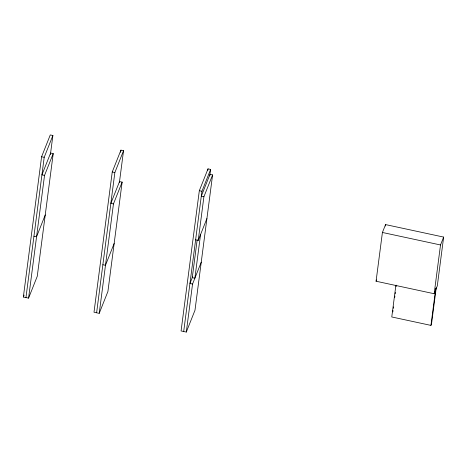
<?xml version="1.0" encoding="UTF-8"?>
<svg xmlns="http://www.w3.org/2000/svg" width="467" height="467" viewBox="0 0 467 467"><rect width="100%" height="100%" fill="white"/><g stroke="black" fill="none" stroke-linecap="round" stroke-linejoin="round"><path stroke-width="0.7" d="M53.22 153.585L44.534 175.405L41.925 174.845L50.611 153.024L53.22 153.585L37.255 276.312L28.575 298.139L23.35 297.012L41.592 156.754L50.278 134.928L52.888 135.488L50.418 154.466M25.959 297.572L44.207 157.315L52.888 135.488M28.575 298.139L44.534 175.405M119.406 182.504L123.539 150.689L120.93 150.129L112.243 171.949L94.001 312.213L99.226 313.334L107.906 291.513L122.138 182.118L119.529 181.558L110.842 203.378L113.452 203.939L122.138 182.118M96.611 312.773L114.859 172.516L123.539 150.689M99.226 313.334L113.452 203.939M120.649 152.3L120.93 150.129M209.776 175.931L210.623 169.428L208.008 168.861L199.327 190.688L181.079 330.945L186.304 332.072L194.99 310.246L212.59 174.921L209.981 174.354L201.295 196.181L203.904 196.741L212.59 174.921M183.694 331.512L201.937 191.248L210.623 169.428M197.191 239.734L192.258 277.661L194.867 278.221L200.547 234.568M186.304 332.072L192.55 284.041L201.236 262.215M195.62 239.828L198.23 240.388L203.904 196.741M207.821 170.309L208.008 168.861M376.069 281.233L382.415 232.467L385.549 224.586L443.65 237.09L437.305 285.851L434.17 293.731L376.069 281.233L376.595 279.92M385.363 226.022L385.549 224.586M395.905 285.203L391.772 316.97L430.942 325.394L431.52 323.94L436.219 287.847M392.823 311.903L393.01 310.462M393.29 308.296L393.477 306.848M394.703 297.467L394.889 296.02M395.17 293.854L395.356 292.412M396.109 286.639L396.296 285.191M434.17 293.731L440.515 244.971L443.65 237.09M430.942 325.394L435.729 288.577M45.241 214.948L36.554 236.769L33.945 236.209M23.35 297.012L24.138 295.027M114.158 243.482L105.472 265.303L102.863 264.742M198.23 240.388L206.916 218.568M192.573 276.867L189.941 283.475L192.55 284.041M41.592 156.754L44.207 157.315M112.243 171.949L114.859 172.516M199.327 190.688L201.937 191.248M382.415 232.467L440.515 244.971"/></g></svg>
